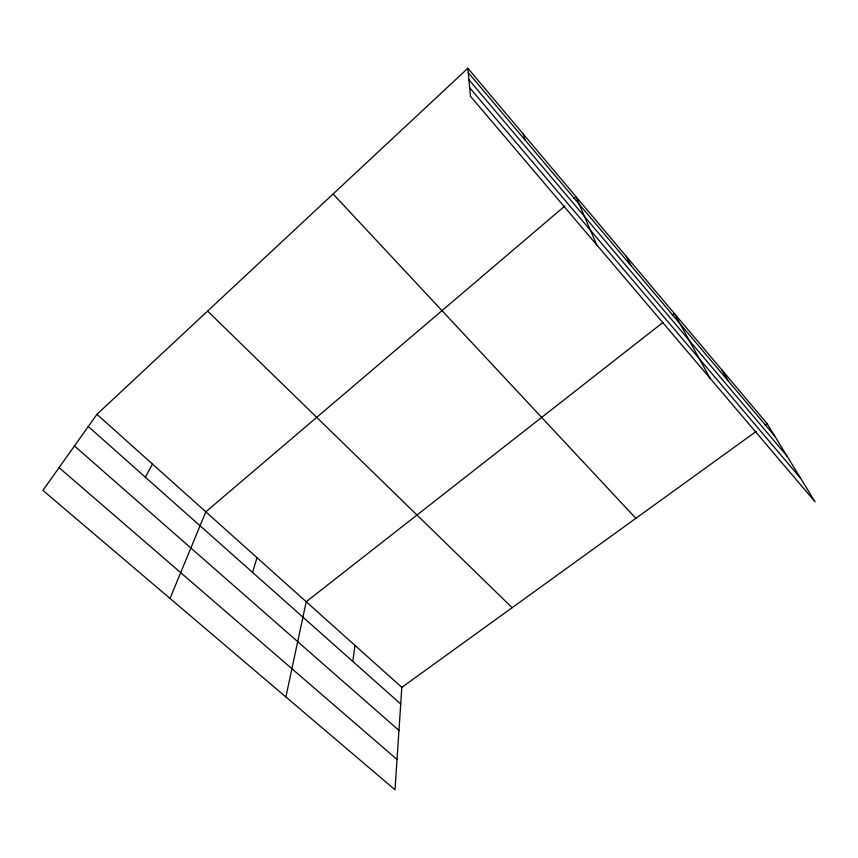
<?xml version="1.0" encoding="UTF-8"?>
<svg xmlns="http://www.w3.org/2000/svg" width="858" height="858" viewBox="0 0 858 858"><rect width="100%" height="100%" fill="white"/><g stroke="black" fill="none" stroke-linecap="round" stroke-linejoin="round"><path stroke-width="1.29" d="M756.241 431.392L401.823 687.365L395.002 789.746L42.9 490.379L96.933 414.328L467.857 68.254L767.063 423.584L815.1 501.866L470.452 96.268L467.857 68.254M352.799 661.443L354.965 645.398M285.875 696.964L306.22 601.748L662.891 322.511M252.531 572.383L257.014 557.679M170.013 598.455L205.813 511.829L564.832 206.038M145.345 477.187L152.499 464.081M573.905 198.305L575.922 196.589L596.76 244.916M672.286 315.154L674.377 313.513L710.027 378.206M764.896 425.15L767.063 423.584M59.073 467.621L397.018 759.469M74.453 445.967L398.959 730.383M88.288 426.512L400.718 704M96.933 414.328L401.823 687.365M207.593 311.089L512.14 607.689M333.097 193.983L635.864 518.329M469.658 87.73L800.707 478.41M468.264 72.651L774.742 436.111M468.918 79.74L787.033 456.124M721.76 369.777L728.485 381.242M626.265 256.381L630.812 265.412M523.176 133.945L525.096 140.047"/></g></svg>
